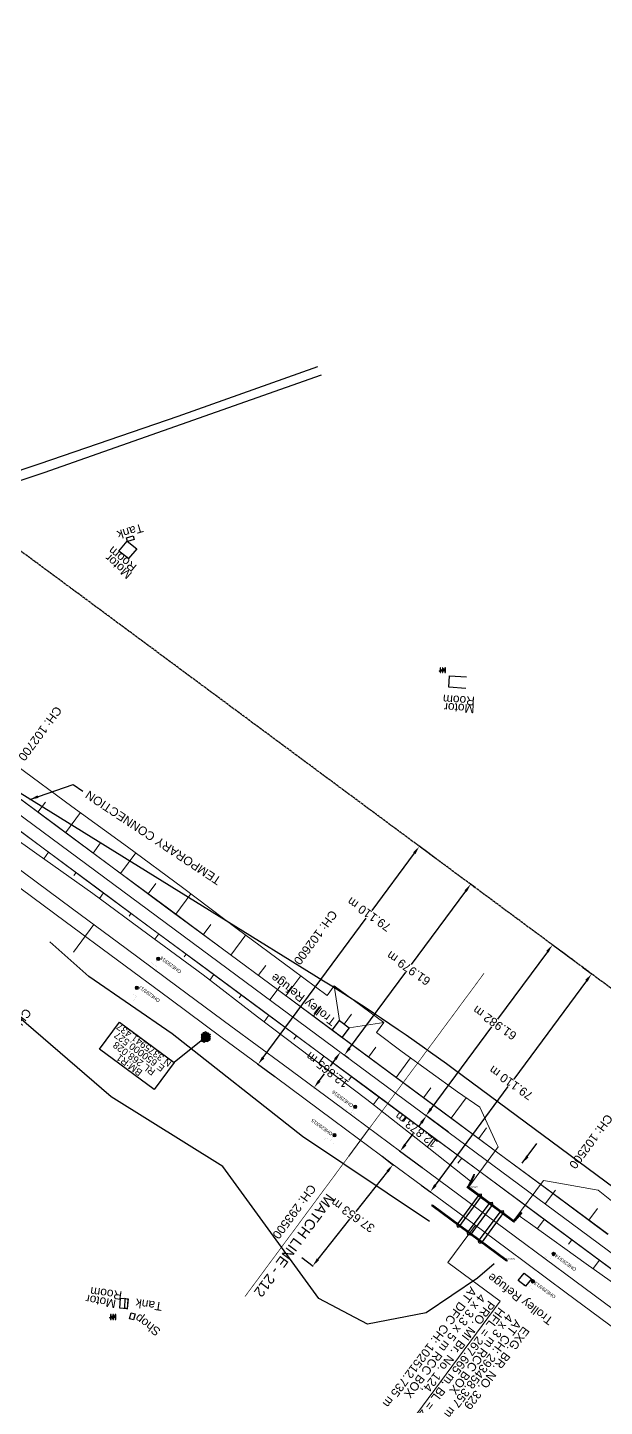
# Model space of a CAD drawing. Header units: metres. Extents: x 644418 to 1306172, y 3366650 to 6747308.
# Drawn here: x 649948.9 to 650117.2, y 3375834 to 3376236.2 of the extents above; entities that cross this region are included whole.
import ezdxf
from ezdxf.enums import TextEntityAlignment as Align

# ---------------------------------------------------------------- set-up
doc = ezdxf.new("R2010")
doc.units = ezdxf.units.M
doc.header["$MEASUREMENT"] = 0
doc.linetypes.add('CENTER', pattern=[2, 1.25, -0.25, 0.25, -0.25])
doc.linetypes.add('PHANTOM2', pattern=[1.25, 0.625, -0.125, 0.125, -0.125, 0.125, -0.125])
doc.layers.get('Defpoints').update_dxf_attribs({"lineweight": 0})
for name, color, linetype in [('Bench_Mark', 7, 'Continuous'), ('BRIDGE_PARAPET', 7, 'Continuous'), ('COMMERCIAL_BLD_PUC', 251, 'Continuous'), ('DFCC Boundary', 6, 'CENTER'), ('Dimension', 10, 'Continuous'), ('MATCH LINE', 7, 'Continuous'), ('PIER_OR_ABUTMENT', 7, 'Continuous'), ('PROPOSED DFCC FORMATION LINE', 187, 'Continuous'), ('SIGNAL_POST', 8, 'Continuous'), ('STYLEREMARK', 251, 'Continuous'), ('SUB_ROAD_EDGE', 34, 'Continuous'), ('TANK', 251, 'Continuous'), ('TOPO_TEXT', 251, 'Continuous'), ('TRANSFORMER', 251, 'Continuous'), ('Trolley Refuse', 10, 'Continuous'), ('TROLLEY_STAND', 7, 'Continuous'), ('WATER_LOGGED_AREA', 5, 'Continuous'), ('WING_WALL', 7, 'Continuous')]:
    doc.layers.add(name, color=color, linetype=linetype)
for name, color, linetype, lineweight in [('BOUNDARY DIMENTION', 10, 'Continuous', 0), ('BRIDGE DETAILS PLAN', 7, 'Continuous', 0), ('CANAL BOTTOM', 5, 'Continuous', 0), ('Existing Chainage', 7, 'Continuous', 0), ('Existing IR Track', 143, 'Continuous', 0), ('Existing Railway Boundary', 7, 'CENTER', 0), ('OHE MAST', 8, 'Continuous', 0), ('OHE MAST TEXT', 8, 'Continuous', 0), ('Proposed Chainage', 10, 'Continuous', 0), ('PROPOSED DFCC TOE LINE', 239, 'Continuous', 0), ('PROPOSED DFCC TOE SLOPES', 239, 'Continuous', 0), ('PROPOSED DFCC TRACK', 1, 'Continuous', 0), ('TEMPORARY CONNECTION', 6, 'Continuous', 0)]:
    doc.layers.add(name, color=color, linetype=linetype, lineweight=lineweight)
doc.styles.get("Standard").update_dxf_attribs({"font": 'arial.ttf'})
doc.styles.add('Style-Arial', font='arial.ttf')
doc.dimstyles.new('DIM', dxfattribs={"dimtxt": 2.5, "dimasz": 2.5, "dimexe": 0.18, "dimexo": 0.0625, "dimgap": 0.09, "dimtad": 0, "dimtih": 1, "dimtoh": 1, "dimdec": 3, "dimzin": 0, "dimdsep": 46, "dimtxsty": 'Standard', "dimcen": 0.09, "dimadec": 0, "dimazin": 0, "dimtfac": 1, "dimtdec": 3, "dimtofl": 0, "dimtmove": 0, "dimatfit": 3, "dimfxl": 1, "dimtolj": 1, "dimtzin": 0, "dimarcsym": 0})
doc.dimstyles.new('ISO-25', dxfattribs={"dimtxt": 2.5, "dimasz": 2.5, "dimexe": 1.25, "dimexo": 0.625, "dimtad": 1, "dimtxsty": 'Standard', "dimcen": 2.5, "dimadec": 0, "dimazin": 0, "dimtfac": 1, "dimtmove": 0, "dimatfit": 3, "dimfxl": 1, "dimarcsym": 0})

# ---------------------------------------------------------------- blocks, each defined once
blk = doc.blocks.new('SIG')
for color, points in [(1, [(-0.22, 0.42, 0.180295), (-0.01, 0.33, -0.00255), (0.01, 0.33, -0.00255), (0.02, 0.33, 0.180295), (0.23, 0.42, -0.002654), (0.25, 0.44, 0.184495), (0.33, 0.65, 1.000001), (-0.32, 0.65, 0.184495), (-0.24, 0.44, -0.002654)]), (2, [(0.23, -0.23, -0.002654), (0.25, -0.21, 0.184495), (0.33, 0.01, 1.000001), (-0.32, 0.01, 0.184495), (-0.24, -0.21, -0.002654), (-0.22, -0.23, 0.180295), (-0.01, -0.32, -0.00255), (0.01, -0.32, -0.00255), (0.02, -0.32, 0.180295)]), (3, [(0.23, -0.88, -0.002654), (0.25, -0.86, 0.184495), (0.33, -0.64, 1.000001), (-0.32, -0.64, 0.184495), (-0.24, -0.86, -0.002654), (-0.22, -0.88, 0.395599)])]:
    blk.add_hatch(color=color).paths.add_polyline_path(points)
for p, q in [((-0.31, 0.98), (-0.32, -0.9)), ((0.33, -0.9), (0.32, 0.98))]:
    blk.add_line(p, q)
for points in [[(-0.31, 0.98), (-0.81, 0.98, 0.198758), (-0.42, 0.41, 0.003814), (-0.31, 0.39, 0.003814)], [(-0.31, 0.33), (-0.81, 0.33, 0.198758), (-0.42, -0.23, 0.003727), (-0.32, -0.26, 0.003727)], [(0.32, 0.98), (0.82, 0.98, -0.198758), (0.44, 0.41, -0.003814), (0.32, 0.39, -0.003814)], [(0.32, 0.33), (0.82, 0.33, -0.198758), (0.44, -0.23, -0.003727), (0.33, -0.26, -0.003727)], [(-0.32, -0.32), (-0.81, -0.32, 0.198758), (-0.42, -0.88, 0.003639), (-0.32, -0.9)], [(0.33, -0.32), (0.82, -0.32, -0.198758), (0.44, -0.88, -0.003639), (0.33, -0.9)]]:
    blk.add_lwpolyline(points, format="xyb")
for centre, radius, start, end in [((0.01, 0.91), 0.324, 12.4049, 167.5951), ((0.01, 0.81), 0.357, 27.7578, 152.2422), ((0.01, -0.9), 0.324, 181.4572, 358.5428)]:
    blk.add_arc(centre, radius, start, end)
blk = doc.blocks.new('BM')
blk.add_hatch(color=256).paths.add_polyline_path([(-0.88, 0.88), (-0.88, -0.88), (0.88, -0.88), (0.88, 0.88)])
for p, q in [((0.88, 0.88), (-0.88, 0.88)), ((-0.88, 0.88), (-0.88, -0.88)), ((0.88, -0.88), (0.88, 0.88)), ((-0.88, -0.88), (0.88, -0.88))]:
    blk.add_line(p, q)
blk = doc.blocks.new('TRF')
blk.add_hatch(color=256).paths.add_polyline_path([(0.22, -0.04), (0.38, 0.42), (-0.98, -0.29), (0.02, 0.04), (-0.18, -0.39), (0.98, 0.09)])
for p, q in [((-0.69, 0.72), (-0.69, -0.72)), ((-0.52, 0.72), (-0.69, 0.72)), ((-0.52, -0.72), (-0.52, 0.72)), ((0, 0.72), (0, -0.72)), ((0.17, 0.72), (0, 0.72)), ((0.17, -0.72), (0.17, 0.72)), ((0.7, 0.72), (0.7, -0.72)), ((0.87, 0.72), (0.7, 0.72)), ((0.87, -0.72), (0.87, 0.72)), ((-0.69, -0.72), (-0.52, -0.72)), ((0, -0.72), (0.17, -0.72)), ((0.7, -0.72), (0.87, -0.72))]:
    blk.add_line(p, q)
blk.add_lwpolyline([(0.22, -0.04), (0.38, 0.42), (-0.98, -0.29), (0.02, 0.04), (-0.18, -0.39), (0.98, 0.09)], close=True)
blk = doc.blocks.new('OHE MAST')
h = blk.add_hatch(color=256)
edge = h.paths.add_edge_path()
edge.add_arc((0, 0), 0.514, 0, 360)
at = {"const_width": 0.01, "flags": 128}
for points in [[(1.5, 3.5), (1.5, 2), (-1.5, 2), (-1.5, 3.5)], [(0, 2), (0, 0)]]:
    blk.add_lwpolyline(points, dxfattribs=at)
blk.add_circle((0, 0), 0.514)
blk = doc.blocks.new('*D1731')
at = {"layer": 'Defpoints', "color": 0, "transparency": 16777216}
for p in [(650065.27, 3375918.74), (650071.73, 3375913.96), (650064.07, 3375903.62)]:
    blk.add_point(p, dxfattribs=at)
at = {"layer": 'Dimension', "color": 0, "lineweight": -2, "transparency": 16777216}
for p, q in [((650071.68, 3375914), (650065.13, 3375918.85)), ((650063.79, 3375916.73), (650063.1, 3375915.8)), ((650059.1, 3375910.4), (650061.47, 3375913.6)), ((650064.02, 3375903.65), (650057.47, 3375908.5))]:
    blk.add_line(p, q, dxfattribs=at)
at = {"layer": 'Dimension', "color": 0, "transparency": 16777216}
for points in [[(650063.45, 3375916.98), (650064.12, 3375916.48), (650065.27, 3375918.74)], [(650058.77, 3375910.65), (650059.44, 3375910.15), (650057.62, 3375908.39)]]:
    blk.add_solid(points, dxfattribs=at)
at = {"layer": 'Dimension', "color": 0, "lineweight": 0, "transparency": 16777216, "insert": (650062.29, 3375914.7), "char_height": 2.5, "attachment_point": 5, "rotation": 142}
blk.add_mtext('\\A1;12.873 m', dxfattribs=at)
blk = doc.blocks.new('*D1525')
at = {"layer": 'Defpoints', "color": 0, "transparency": 16777216}
for p in [(650040.18, 3375937.31), (650032.52, 3375926.97), (650032.52, 3375926.97)]:
    blk.add_point(p, dxfattribs=at)
at = {"layer": 'Dimension', "color": 0, "lineweight": -2, "transparency": 16777216}
for p, q in [((650038.69, 3375935.3), (650037.17, 3375933.24)), ((650040.23, 3375937.28), (650040.32, 3375937.21)), ((650034.01, 3375928.98), (650035.54, 3375931.04)), ((650032.57, 3375926.94), (650032.67, 3375926.87))]:
    blk.add_line(p, q, dxfattribs=at)
at = {"layer": 'Dimension', "color": 0, "transparency": 16777216}
for points in [[(650038.36, 3375935.55), (650039.03, 3375935.06), (650040.18, 3375937.31)], [(650033.68, 3375929.23), (650034.35, 3375928.74), (650032.52, 3375926.97)]]:
    blk.add_solid(points, dxfattribs=at)
at = {"layer": 'Dimension', "color": 0, "lineweight": 0, "transparency": 16777216, "insert": (650036.35, 3375932.14), "char_height": 2.5, "attachment_point": 5, "rotation": 142}
blk.add_mtext('\\A1;12.865 m', dxfattribs=at)
blk = doc.blocks.new('*D1569')
at = {"layer": 'Defpoints', "color": 0, "linetype": 'ByBlock', "ltscale": 0.5, "transparency": 16777216}
for p in [(650052.29, 3375907.04), (650028.91, 3375877.53), (650032.11, 3375874.99)]:
    blk.add_point(p, dxfattribs=at)
at = {"layer": 'Existing Railway Boundary', "color": 0, "linetype": 'ByBlock', "lineweight": -2, "ltscale": 0.5, "transparency": 16777216}
for p, q in [((650052.34, 3375907), (650055.63, 3375904.39)), ((650053.94, 3375902.55), (650044.65, 3375890.82)), ((650033.66, 3375876.95), (650042.95, 3375888.67)), ((650028.95, 3375877.49), (650032.25, 3375874.88))]:
    blk.add_line(p, q, dxfattribs=at)
at = {"layer": 'Existing Railway Boundary', "color": 0, "linetype": 'ByBlock', "ltscale": 0.5, "transparency": 16777216}
for points in [[(650053.61, 3375902.8), (650054.26, 3375902.29), (650055.49, 3375904.5)], [(650033.33, 3375877.21), (650033.99, 3375876.69), (650032.11, 3375874.99)]]:
    blk.add_solid(points, dxfattribs=at)
at = {"layer": 'Existing Railway Boundary', "color": 0, "linetype": 'ByBlock', "ltscale": 0.5, "transparency": 16777216, "insert": (650043.8, 3375889.75), "char_height": 2.5, "attachment_point": 5, "rotation": 145}
blk.add_mtext('\\A1;37.653 m', dxfattribs=at)
blk = doc.blocks.new('*D1628')
at = {"layer": 'BOUNDARY DIMENTION', "color": 0, "lineweight": -2, "transparency": 16777216}
for p, q in [((650108.59, 3375963.79), (650101.93, 3375968.73)), ((650100.59, 3375966.61), (650086.02, 3375946.97)), ((650066.65, 3375920.84), (650084.39, 3375944.77)), ((650071.68, 3375914), (650065.02, 3375918.94))]:
    blk.add_line(p, q, dxfattribs=at)
at = {"layer": 'BOUNDARY DIMENTION', "color": 0, "transparency": 16777216}
for points in [[(650100.25, 3375966.86), (650100.92, 3375966.37), (650102.08, 3375968.62)], [(650066.32, 3375921.09), (650066.99, 3375920.59), (650065.16, 3375918.83)]]:
    blk.add_solid(points, dxfattribs=at)
at = {"layer": 'Defpoints', "color": 0, "transparency": 16777216}
for p in [(650102.08, 3375968.62), (650108.64, 3375963.76), (650071.73, 3375913.96)]:
    blk.add_point(p, dxfattribs=at)
at = {"layer": 'BOUNDARY DIMENTION', "color": 0, "transparency": 16777216, "insert": (650085.21, 3375945.87), "char_height": 2.5, "attachment_point": 5, "rotation": 145}
blk.add_mtext('\\A1;61.982 m', dxfattribs=at)
blk = doc.blocks.new('*D1774')
at = {"layer": 'BOUNDARY DIMENTION', "color": 0, "lineweight": -2, "transparency": 16777216}
for p, q in [((650076.7, 3375984.28), (650060.88, 3375962.89)), ((650079.48, 3375985.33), (650078.04, 3375986.4)), ((650042.82, 3375938.47), (650059.26, 3375960.69)), ((650042.62, 3375935.5), (650041.19, 3375936.57))]:
    blk.add_line(p, q, dxfattribs=at)
at = {"layer": 'BOUNDARY DIMENTION', "color": 0, "transparency": 16777216}
for points in [[(650076.37, 3375984.53), (650077.04, 3375984.03), (650078.19, 3375986.29)], [(650042.48, 3375938.72), (650043.15, 3375938.22), (650041.33, 3375936.46)]]:
    blk.add_solid(points, dxfattribs=at)
at = {"layer": 'Defpoints', "color": 0, "transparency": 16777216}
for p in [(650078.19, 3375986.29), (650079.53, 3375985.3), (650042.67, 3375935.47)]:
    blk.add_point(p, dxfattribs=at)
at = {"layer": 'BOUNDARY DIMENTION', "color": 0, "transparency": 16777216, "insert": (650060.07, 3375961.79), "char_height": 2.5, "attachment_point": 5, "rotation": 145}
blk.add_mtext('\\A1;61.979 m', dxfattribs=at)
blk = doc.blocks.new('*D1895')
at = {"layer": 'Defpoints', "color": 0, "linetype": 'Continuous', "ltscale": 0.5, "transparency": 16777216}
for p in [(650110.81, 3375962.15), (650113.48, 3375960.17), (650063.74, 3375898.56)]:
    blk.add_point(p, dxfattribs=at)
at = {"layer": 'DFCC Boundary', "color": 0, "linetype": 'Continuous', "lineweight": -2, "ltscale": 0.5, "transparency": 16777216}
for p, q in [((650110.86, 3375962.11), (650113.63, 3375960.06)), ((650112, 3375958.16), (650090.77, 3375929.47)), ((650067.91, 3375898.59), (650089.14, 3375927.28)), ((650063.79, 3375898.53), (650066.57, 3375896.47))]:
    blk.add_line(p, q, dxfattribs=at)
at = {"layer": 'DFCC Boundary', "color": 0, "linetype": 'Continuous', "ltscale": 0.5, "transparency": 16777216}
for points in [[(650111.66, 3375958.41), (650112.33, 3375957.91), (650113.48, 3375960.17)], [(650067.57, 3375898.84), (650068.24, 3375898.34), (650066.42, 3375896.58)]]:
    blk.add_solid(points, dxfattribs=at)
at = {"layer": 'DFCC Boundary', "color": 0, "linetype": 'Continuous', "ltscale": 0.5, "transparency": 16777216, "insert": (650089.95, 3375928.38), "char_height": 2.5, "attachment_point": 5, "rotation": 145}
blk.add_mtext('\\A1;79.110 m', dxfattribs=at)
blk = doc.blocks.new('*D1896')
at = {"layer": 'Defpoints', "color": 0, "linetype": 'Continuous', "ltscale": 0.5, "transparency": 16777216}
for p in [(650063.23, 3375997.36), (650068.18, 3375993.69), (650021.12, 3375930.1)]:
    blk.add_point(p, dxfattribs=at)
at = {"layer": 'DFCC Boundary', "color": 0, "linetype": 'Continuous', "lineweight": -2, "ltscale": 0.5, "transparency": 16777216}
for p, q in [((650061.74, 3375995.35), (650049.36, 3375978.62)), ((650068.13, 3375993.73), (650063.08, 3375997.47)), ((650017.66, 3375935.78), (650047.74, 3375976.42)), ((650021.07, 3375930.14), (650016.03, 3375933.87))]:
    blk.add_line(p, q, dxfattribs=at)
at = {"layer": 'DFCC Boundary', "color": 0, "linetype": 'Continuous', "ltscale": 0.5, "transparency": 16777216}
for points in [[(650061.41, 3375995.6), (650062.08, 3375995.1), (650063.23, 3375997.36)], [(650017.32, 3375936.02), (650017.99, 3375935.53), (650016.17, 3375933.77)]]:
    blk.add_solid(points, dxfattribs=at)
at = {"layer": 'DFCC Boundary', "color": 0, "linetype": 'Continuous', "ltscale": 0.5, "transparency": 16777216, "insert": (650048.55, 3375977.52), "char_height": 2.5, "attachment_point": 5, "rotation": 145}
blk.add_mtext('\\A1;79.110 m', dxfattribs=at)

msp = doc.modelspace()

# ---------------------------------------------------------------- linework, layer by layer
at = {"layer": 'BRIDGE DETAILS PLAN', "color": 7, "linetype": 'Continuous', "lineweight": 0, "flags": 128}
msp.add_lwpolyline([(650079.5571, 3375886.8589), (650071.5162, 3375875.995), (650086.8009, 3375864.6821), (650053.6301, 3375819.8654)], dxfattribs=at)
at = {"layer": 'BRIDGE_PARAPET', "linetype": 'Continuous'}
for points in [[(650077.37, 3375898.209, 268.381), (650090.994, 3375888.096, 268.385), (650090.778, 3375887.774, 268.379), (650077.154, 3375897.887, 268.379)], [(650067.043, 3375892.835, 268.356), (650088.853, 3375876.643, 268.334), (650088.671, 3375876.353, 268.351), (650066.861, 3375892.545, 268.351)]]:
    msp.add_polyline3d(points, close=True, dxfattribs=at)
at = {"layer": 'COMMERCIAL_BLD_PUC', "linetype": 'Continuous'}
for points in [[(649978.367, 3376081.336, 266.507), (649975.543, 3376083.493, 266.548), (649977.945, 3376086.332, 267.21), (649980.7692, 3376084.1749, 267.21)], [(649978.002, 3375862.507, 265.833), (649975.767, 3375862.698, 265.725), (649975.98, 3375865.616, 265.75), (649978.2176, 3375865.4248, 265.75)], [(649978.077, 3375862.526, 265.417), (649978.238, 3375865.241, 265.641), (649977.299, 3375865.45, 265.838), (649977.1375, 3375862.7258, 265.838)]]:
    msp.add_polyline3d(points, close=True, dxfattribs=at)
msp.add_polyline3d([(650076.7643, 3376043.4224, 266.497), (650071.776, 3376043.764, 266.497), (650072.007, 3376047.137, 266.04), (650076.9953, 3376046.7954, 266.04)], dxfattribs=at)
at = {"layer": 'DFCC Boundary', "ltscale": 0.5, "flags": 128}
msp.add_lwpolyline([(655695.597, 3371812.1897), (655640.8822, 3371912.823), (655580.0449, 3371996.7158), (655509.7792, 3372062.0857), (655426.9534, 3372113.9756), (655342.6069, 3372167.9462), (655257.8854, 3372221.2222), (655173.2688, 3372275.363), (655087.3459, 3372327.2788), (655002.8598, 3372380.6107), (654914.5097, 3372429.9473), (654741.1355, 3372529.4419), (654650.033, 3372576.4159), (654568.6995, 3372626.155), (654571.9877, 3372630.6369), (654391.4686, 3372756.327), (654377.1337, 3372736.8494), (654004.4289, 3373016.6995), (654007.7887, 3373020.6424), (653690.5739, 3373253.6486), (653690.5425, 3373253.6059), (653433.8132, 3373453.1485), (653440.7668, 3373462.5592), (653208.8394, 3373636.5534), (653216.1698, 3373646.5105), (653142.1983, 3373700.8896), (653053.6963, 3373771.1122), (652994.4341, 3373810.5255), (652929.3691, 3373859.5713), (652860.9168, 3373902.1103), (652749.6028, 3373984.4705), (652631.2396, 3374070.7175), (652636.2281, 3374078.1704), (652537.912, 3374145.7283), (652392.904, 3374241.2711), (652388.7719, 3374235.6812), (652308.569, 3374304.8076), (652315.9256, 3374314.7669), (652103.9815, 3374448.7876), (652083.1937, 3374464.1943), (652072.7494, 3374471.9329), (652052.3219, 3374487.0684), (652038.1897, 3374497.5387), (652024.0173, 3374508.0388), (652009.8347, 3374518.5254), (651995.6683, 3374529), (651981.7515, 3374539.2836), (651967.8828, 3374549.5317), (651954.6903, 3374559.2866), (651941.4997, 3374569.04), (651923.9377, 3374582.0168), (651906.3215, 3374595.0337), (651892.0868, 3374605.5547), (651877.7985, 3374616.1153), (651861.6288, 3374628.0564), (651845.5071, 3374639.9619), (651829.5757, 3374651.7544), (651824.7911, 3374655.296), (651813.6747, 3374663.5244), (651797.4592, 3374675.4968), (651792.6217, 3374679.0685), (651809.3453, 3374701.6999), (651798.0335, 3374710.0518), (651782.3495, 3374721.6444), (651766.6655, 3374733.2369), (651750.5163, 3374745.1875), (651734.3118, 3374757.179), (651717.3274, 3374769.6994), (651700.4625, 3374782.1317), (651684.6001, 3374793.8578), (651668.5938, 3374805.6902), (651652.6806, 3374817.4203), (651636.8173, 3374829.1137), (651620.9269, 3374840.8662), (651604.9647, 3374852.6718), (651588.7459, 3374864.6312), (651572.5882, 3374876.5455), (651556.6943, 3374888.2868), (651540.8409, 3374899.9983), (651524.5553, 3374912.0488), (651508.2568, 3374924.109), (651492.7938, 3374935.5157), (651477.3997, 3374946.8715), (651461.3291, 3374958.7436), (651445.2311, 3374970.6359), (651429.3555, 3374982.3615), (651413.4375, 3374994.1184), (651396.6322, 3375006.522), (651379.7761, 3375018.963), (651363.6644, 3375030.8565), (651352.7728, 3375038.8965), (651331.6522, 3375054.4784), (651315.7738, 3375066.1947), (651299.7306, 3375078.0412), (651283.6239, 3375089.9346), (651273.9044, 3375097.1057), (651264.2377, 3375104.2378), (651243.4187, 3375119.6324), (651222.5077, 3375135.095), (651201.5462, 3375150.5784), (651180.4926, 3375166.1298), (651161.7365, 3375179.9701), (651143.0969, 3375193.7244), (651126.6442, 3375205.9373), (651110.0563, 3375218.2505), (651088.7204, 3375233.9244), (651067.5473, 3375249.4788), (651049.4448, 3375262.8672), (651031.0656, 3375276.4601), (651013.3004, 3375289.5618), (650995.6557, 3375302.5748), (650975.556, 3375317.4171), (650955.4878, 3375332.2363), (650948.8014, 3375337.1771), (650951.4372, 3375340.7501), (650937.0874, 3375351.3535), (650916.0918, 3375366.8677), (650897.9224, 3375380.2929), (650879.805, 3375393.6796), (650866.8386, 3375403.2309), (650853.9116, 3375412.7532), (650835.5886, 3375426.289), (650817.2946, 3375439.8035), (650797.968, 3375454.1206), (650778.7222, 3375468.3781), (650760.7655, 3375481.6337), (650742.8011, 3375494.8949), (650723.0807, 3375509.4255), (650703.3693, 3375523.9495), (650688.6613, 3375534.8372), (650673.8463, 3375545.804), (650653.7938, 3375560.6295), (650633.6894, 3375575.4932), (650612.6421, 3375591.0542), (650592.0153, 3375606.3042), (650570.0328, 3375622.5591), (650548.5001, 3375638.4814), (650530.5234, 3375651.793), (650512.3606, 3375665.2423), (650494.7465, 3375678.2665), (650476.9008, 3375691.462), (650459.2976, 3375704.4721), (650441.3132, 3375717.7633), (650427.1261, 3375728.1319), (650413.8099, 3375737.864), (650402.677, 3375746.2697), (650389.8486, 3375755.6668), (650377.7322, 3375764.5425), (650360.7275, 3375777.1141), (650343.7744, 3375789.6482), (650325.0342, 3375803.5254), (650306.3109, 3375817.39), (650287.6225, 3375831.2124), (650268.717, 3375845.1957), (650250.337, 3375858.8009), (650231.8256, 3375872.5033), (650215.4559, 3375884.6355), (650199.261, 3375896.6381), (650189.9351, 3375903.5429), (650184.6476, 3375907.4517), (650170.3331, 3375918.0338), (650153.2211, 3375930.7288), (650135.9365, 3375943.5518), (650119.2313, 3375955.9159), (650102.3769, 3375968.3905), (650085.2738, 3375981.0461), (650068.2078, 3375993.6742), (650052.7787, 3376005.1011), (650037.4384, 3376016.4621), (650022.1728, 3376027.766), (650006.9632, 3376039.0283), (649974.7512, 3376062.8762), (649961.4537, 3376072.7117), (649948.2091, 3376082.508), (649944.476, 3376085.2722), (649918.728, 3376050.5341), (649909.4316, 3376057.4177), (649896.4092, 3376067.0604), (649893.7832, 3376069.0128), (649891.1645, 3376070.9437), (649888.4639, 3376072.9569), (649875.744, 3376082.3694), (649867.5551, 3376088.4016), (649853.4118, 3376098.8745), (649839.2513, 3376109.3603), (649829.0749, 3376116.9005), (649827.2194, 3376118.2675), (649818.0867, 3376125.0366), (649808.8566, 3376131.8779), (649793.2502, 3376143.4201), (649777.6288, 3376154.9733), (649763.6321, 3376165.3144), (649749.5741, 3376175.7007), (649733.9228, 3376187.2754), (649718.3343, 3376198.8036), (649705.3241, 3376208.4391), (649692.3703, 3376218.0327), (649678.0208, 3376228.6769), (649663.5747, 3376239.3366), (649646.4625, 3376252.0623), (649634.6272, 3376260.744), (649624.9192, 3376267.9946), (649615.0208, 3376275.3876), (649599.9831, 3376286.4834), (649588.9857, 3376294.598), (649590.032, 3376296.0132), (649586.1685, 3376298.8639), (649569.3593, 3376311.3207), (649552.641, 3376323.7102), (649537.2353, 3376335.0739), (649521.9792, 3376346.327), (649506.2408, 3376358.0035), (649490.3575, 3376369.7875), (649475.7578, 3376380.5673), (649461.1933, 3376391.3211), (649445.4753, 3376402.9572), (649429.8494, 3376414.5253), (649414.4906, 3376425.9209), (649378.3483, 3376452.6365), (649368.4603, 3376459.9984), (649352.6509, 3376471.6682), (649336.6992, 3376483.4434), (649322.3941, 3376494.1037), (649307.6557, 3376505.0862), (649290.8736, 3376517.4208), (649273.972, 3376529.8435), (649258.1992, 3376541.4854), (649242.2966, 3376553.2232), (649226.5432, 3376564.8634), (649210.8826, 3376576.435), (649195.2207, 3376588.0769), (649179.5326, 3376599.7383), (649164.9134, 3376610.5118), (649150.5177, 3376621.1205), (649135.415, 3376632.3287), (649120.2337, 3376643.5954), (649107.8929, 3376652.6743), (649095.5927, 3376661.7234), (649079.5687, 3376673.5769), (649063.4846, 3376685.4748), (649046.5651, 3376697.9756), (649029.6506, 3376710.4727), (649013.3465, 3376722.5351), (648996.9805, 3376734.6431), (648980.3936, 3376746.8979), (648963.6626, 3376759.259), (648946.7453, 3376771.7643), (648929.6945, 3376784.3682), (648913.5118, 3376796.3614), (648897.2206, 3376808.435), (648876.2496, 3376823.9678), (648855.1325, 3376839.6089), (648839.3985, 3376851.2044), (648823.6596, 3376862.8037), (648806.187, 3376875.7235), (648788.7814, 3376888.5937), (648772.4766, 3376900.6763), (648756.1277, 3376912.7915), (648748.6058, 3376918.3049), (648733.321, 3376929.6306), (648718.1841, 3376940.8501), (648694.1574, 3376958.9078), (648686.9154, 3376964.1595), (648685.9321, 3376964.8321), (648667.95, 3376978.2197), (648649.3198, 3376992.1471), (648633.5557, 3377003.8368), (648617.684, 3377015.6038), (648613.3865, 3377018.7718), (648613.1308, 3377018.4261), (648605.39, 3377024.1325), (648593.439, 3377032.9404), (648576.5994, 3377045.3816), (648559.8787, 3377057.7351), (648542.9247, 3377070.3132), (648525.9483, 3377082.908), (648511.3109, 3377093.7409), (648496.5572, 3377104.6599), (648477.562, 3377118.7172), (648458.5464, 3377132.7896), (648451.3349, 3377138.2101), (648435.5918, 3377149.862), (648422.1096, 3377159.9046), (648408.3664, 3377170.0637), (648394.6863, 3377180.1761), (648381.6588, 3377189.818), (648368.6059, 3377199.4787), (648354.1188, 3377210.196), (648339.6473, 3377220.9017), (648325.8166, 3377231.1386), (648311.9735, 3377241.3853), (648297.2469, 3377252.2824), (648283.6168, 3377262.3688), (648282.6002, 3377260.9951), (648281.5015, 3377261.8082), (648268.446, 3377271.4578), (648255.3849, 3377281.1115), (648243.3023, 3377290.0413), (648231.5826, 3377298.7116), (648230.1246, 3377299.843), (648216.137, 3377310.1827), (648202.3989, 3377320.3379), (648187.9045, 3377331.0225), (648173.4524, 3377341.7035), (648159.964, 3377351.7009), (648146.3755, 3377361.7726), (648132.3698, 3377372.1252), (648118.3132, 3377382.5155), (648104.5683, 3377392.6752), (648090.8453, 3377402.8186), (648079.0331, 3377411.5788), (648067.1746, 3377420.3734), (648052.1864, 3377431.461), (648037.1291, 3377442.5999), (648023.4384, 3377452.7367), (648009.6421, 3377462.9518), (647998.5681, 3377471.1475), (647977.6651, 3377486.6371), (647970.8013, 3377491.7424), (647954.3046, 3377504.0127), (647940.5645, 3377514.1537), (647927.1436, 3377524.0583), (647912.5029, 3377534.9198), (647897.7662, 3377545.8524), (647883.3488, 3377556.5286), (647868.9785, 3377567.1699), (647855.3948, 3377577.2425), (647841.7032, 3377587.3948), (647828.8284, 3377596.8277), (647815.9828, 3377606.2395), (647798.869, 3377618.9232), (647787.996, 3377626.9816), (647769.1212, 3377640.9619), (647756.6675, 3377650.183), (647742.624, 3377660.5991), (647728.5049, 3377671.0713), (647713.635, 3377682.0926), (647698.699, 3377693.1628), (647681.9918, 3377705.517), (647665.4025, 3377717.7839), (647652.0515, 3377727.6811), (647638.8028, 3377737.5025), (647625.2604, 3377747.546), (647611.724, 3377757.585), (647601.846, 3377764.9047), (647586.5632, 3377776.2354), (647574.9107, 3377784.8659), (647552.1318, 3377801.7377), (647544.5766, 3377807.3492), (647531.2096, 3377817.2774), (647518.7824, 3377826.4783), (647506.3678, 3377835.6698), (647493.0662, 3377845.5438), (647479.7149, 3377855.4547), (647466.3541, 3377865.3556), (647452.9886, 3377875.26), (647440.1702, 3377884.755), (647427.3392, 3377894.2595), (647421.9004, 3377898.2902), (647422.4016, 3377898.9655), (647413.1507, 3377905.8213), (647398.5546, 3377916.6386), (647385.2867, 3377926.4568), (647372.1159, 3377936.2032), (647357.4127, 3377947.1112), (647351.2811, 3377951.6601), (647330.0092, 3377967.4105), (647317.4471, 3377976.6964), (647304.414, 3377986.3606), (647291.335, 3377996.0589), (647278.7541, 3378005.3917), (647266.0777, 3378014.7954), (647252.9457, 3378024.4462), (647239.9839, 3378033.9719), (647225.7512, 3378044.5255), (647211.5179, 3378055.0796), (647196.511, 3378066.208), (647181.4966, 3378077.3419), (647167.7872, 3378087.5064), (647154.0498, 3378097.6917), (647140.7668, 3378107.5414), (647127.4862, 3378117.3893), (647113.2521, 3378127.9375), (647099.0375, 3378138.4713), (647085.0268, 3378148.8592), (647070.9977, 3378159.2608), (647056.5444, 3378169.9697), (647042.0873, 3378180.6814), (647027.5624, 3378191.4464), (647013.0728, 3378202.1851), (646999.864, 3378211.9684), (646986.6741, 3378221.7376), (646973.6148, 3378231.4185), (646960.4875, 3378241.1499), (646945.7953, 3378252.0414), (646931.0256, 3378262.9902), (646930.6274, 3378263.2852), (646951.9475, 3378292.0562)], dxfattribs=at)
at = {"layer": 'Existing Chainage', "color": 0, "linetype": 'Continuous', "lineweight": 13, "flags": 128}
for points in [[(649962.265, 3375966.5272), (649968.2197, 3375974.561)], [(650042.6467, 3375907.0332), (650048.5983, 3375915.0693)]]:
    msp.add_lwpolyline(points, dxfattribs=at)
at = {"layer": 'Existing IR Track', "flags": 128}
for points in [[(649927.7076, 3375999.2736), (649959.8911, 3375975.4468), (649975.0952, 3375964.1885), (649990.3608, 3375952.8847), (650005.6958, 3375941.5275), (650021.125, 3375930.1007), (650038.2173, 3375917.453), (650055.3204, 3375904.7973), (650072.1678, 3375892.3281), (650088.8372, 3375879.9904), (650106.0861, 3375867.1939), (650123.2518, 3375854.459)], [(649930.0526, 3376002.7622), (649962.0191, 3375979.1567), (649977.617, 3375967.5957), (649992.8425, 3375956.3105), (650008.2257, 3375944.9434), (650023.5469, 3375933.6222), (650040.7535, 3375920.8791), (650057.7862, 3375908.2647), (650074.7015, 3375895.7501), (650091.2876, 3375883.4791), (650108.6375, 3375870.6391), (650125.5178, 3375858.1465)]]:
    msp.add_lwpolyline(points, dxfattribs=at)
at = {"layer": 'MATCH LINE', "linetype": 'PHANTOM2', "ltscale": 15, "const_width": 0.2}
msp.add_lwpolyline([(650082.1125, 3375960.3579), (650012.3237, 3375866.0437)], dxfattribs=at)
at = {"layer": 'PIER_OR_ABUTMENT', "linetype": 'Continuous'}
for points in [[(650081.388, 3375895.302, 265.788), (650081.335, 3375895.884, 265.914), (650080.663, 3375895.836, 265.641), (650074.134, 3375886.949, 265.711), (650074.275, 3375886.38, 265.928), (650074.819, 3375886.442, 265.738)], [(650083.872, 3375893.458, 265.83), (650084.495, 3375893.568, 265.894), (650084.598, 3375892.932, 265.85), (650078.068, 3375884.013, 265.69), (650077.405, 3375884.027, 265.87), (650077.285, 3375884.603, 265.7)], [(650087.075, 3375891.088, 265.818), (650087.694, 3375891.201, 265.887), (650087.79, 3375890.578, 265.838), (650081.226, 3375881.665, 265.739), (650080.63, 3375881.634, 265.883), (650080.48, 3375882.232, 265.742)]]:
    msp.add_polyline3d(points, close=True, dxfattribs=at)
at = {"layer": 'Proposed Chainage', "lineweight": 0, "flags": 128}
for points in [[(650022.5571, 3375956.5764), (650019.5825, 3375952.5574)], [(650102.9361, 3375897.085), (650099.9615, 3375893.0661)]]:
    msp.add_lwpolyline(points, dxfattribs=at)
at = {"layer": 'PROPOSED DFCC FORMATION LINE', "lineweight": 0, "flags": 128}
for points in [[(650118.2682, 3375884.182), (650102.1924, 3375896.0803), (650086.1166, 3375907.9786), (650070.0408, 3375919.8768), (650053.965, 3375931.7751), (650037.8892, 3375943.6734), (650021.8134, 3375955.5716), (650005.7376, 3375967.4699), (649989.6618, 3375979.3681), (649973.586, 3375991.2664), (649957.5102, 3376003.1647), (649941.4344, 3376015.0629)], [(649941.4642, 3376015.1031), (649957.54, 3376003.2049), (649973.6158, 3375991.3066), (649989.6916, 3375979.4083), (650005.7674, 3375967.5101), (650021.8432, 3375955.6118), (650037.919, 3375943.7135), (650053.9948, 3375931.8153), (650070.0706, 3375919.917), (650086.1464, 3375908.0188), (650102.2222, 3375896.1205), (650118.298, 3375884.2222)], [(650129.8525, 3375866.2152), (650113.7767, 3375878.1134), (650097.7009, 3375890.0117), (650081.6251, 3375901.91), (650065.5493, 3375913.8082), (650049.4735, 3375925.7065), (650033.3977, 3375937.6047), (650017.3219, 3375949.503), (650001.2461, 3375961.4013), (649985.1702, 3375973.2995), (649969.0944, 3375985.1978), (649953.0186, 3375997.096), (649936.9428, 3376008.9943)], [(650129.8822, 3375866.2554), (650113.8064, 3375878.1536), (650097.7306, 3375890.0519), (650081.6548, 3375901.9501), (650065.579, 3375913.8484), (650049.5032, 3375925.7467), (650033.4274, 3375937.6449), (650017.3516, 3375949.5432), (650001.2758, 3375961.4415), (649985.2, 3375973.3397), (649969.1242, 3375985.238), (649953.0484, 3375997.1362), (649936.9726, 3376009.0345)]]:
    msp.add_lwpolyline(points, dxfattribs=at)
at = {"layer": 'PROPOSED DFCC TOE LINE', "lineweight": 0, "flags": 128}
for points in [[(649945.7315, 3376020.8687), (649961.8409, 3376009.0158), (649978.0282, 3375997.2682), (649994.1039, 3375985.3698), (650010.0913, 3375973.3521), (650026.1438, 3375961.4224), (650036.3015, 3375953.8833), (650038.3682, 3375956.6756), (650052.8139, 3375945.9838), (650050.681, 3375943.1021), (650058.1659, 3375937.4508), (650074.3782, 3375925.7371), (650080.9001, 3375921.2482), (650085.7098, 3375910.7359)], [(650078.1688, 3375899.7276), (650063.6372, 3375911.2249), (650047.853, 3375923.517), (650031.9103, 3375935.5952), (650015.9583, 3375947.6607), (650000.0926, 3375959.8429), (649984.0251, 3375971.7523), (649967.9014, 3375983.5858), (649951.5975, 3375995.1759), (649935.2912, 3376006.7628)], [(650100.5726, 3375899.7165), (650115.3546, 3375897.0545), (650123.1895, 3375890.8312)], [(650128.2671, 3375864.0732), (650111.9304, 3375875.6189), (650095.6536, 3375887.2456), (650092.3619, 3375889.5774)]]:
    msp.add_lwpolyline(points, dxfattribs=at)
at = {"layer": 'PROPOSED DFCC TOE SLOPES', "linetype": 'Continuous', "lineweight": 0, "flags": 128}
for points in [[(649951.9263, 3376007.2976), (649954.0858, 3376010.2152)], [(649959.9642, 3376001.3484), (649964.3118, 3376007.2226)], [(649955.0116, 3375995.6832), (649953.5885, 3375993.7605)], [(649968.0021, 3375995.3993), (649970.2038, 3375998.374)], [(649976.04, 3375989.4502), (649980.4821, 3375995.4519)], [(649963.0495, 3375989.7341), (649962.395, 3375988.8498)], [(649971.0874, 3375983.785), (649969.8704, 3375982.1407)], [(649984.0779, 3375983.501), (649986.2989, 3375986.5019)], [(649992.1158, 3375977.5519), (649996.5443, 3375983.5354)], [(649979.1253, 3375977.8358), (649978.5288, 3375977.0299)], [(649987.1632, 3375971.8867), (649985.9873, 3375970.298)], [(650000.1537, 3375971.6028), (650002.3458, 3375974.5646)], [(650008.1916, 3375965.6536), (650012.5417, 3375971.5311)], [(649995.2011, 3375965.9376), (649994.6111, 3375965.1404)], [(650016.2295, 3375959.7045), (650018.3987, 3375962.6354)], [(650003.239, 3375959.9884), (650002.0301, 3375958.3552)], [(650024.2674, 3375953.7554), (650028.5953, 3375959.6029)], [(650039.8796, 3375946.5546), (650038.3682, 3375956.6756)], [(650011.2769, 3375954.0393), (650010.6199, 3375953.1517)], [(650032.3053, 3375947.8062), (650034.4653, 3375950.7246)], [(650019.3148, 3375948.0902), (650017.9064, 3375946.1873)], [(650041.2863, 3375945.5135), (650043.4064, 3375948.378)], [(650042.6929, 3375944.4724), (650052.8139, 3375945.9838)], [(650027.3527, 3375942.141), (650026.6175, 3375941.1478)], [(650048.3811, 3375935.908), (650050.5012, 3375938.7725)], [(650035.3906, 3375936.1919), (650033.8572, 3375934.1202)], [(650056.419, 3375929.9589), (650060.6406, 3375935.6628)], [(650043.4285, 3375930.2428), (650042.6285, 3375929.1619)], [(650064.4569, 3375924.0097), (650066.6018, 3375926.9078)], [(650051.4664, 3375924.2936), (650049.7806, 3375922.0159)], [(650072.4948, 3375918.0606), (650076.8946, 3375924.0052)], [(650059.5043, 3375918.3445), (650058.5885, 3375917.1072)], [(650080.5327, 3375912.1115), (650082.8347, 3375915.2218)], [(650067.5422, 3375912.3954), (650065.5536, 3375909.7086)], [(650075.5801, 3375906.4463), (650074.49, 3375904.9735)], [(650112.6843, 3375888.3149), (650115.2154, 3375891.7348)], [(650099.6938, 3375888.5989), (650097.6413, 3375885.8258)], [(650107.7317, 3375882.6497), (650106.7557, 3375881.3311)], [(650115.7696, 3375876.7006), (650113.9254, 3375874.2089)]]:
    msp.add_lwpolyline(points, dxfattribs=at)
at = {"layer": 'PROPOSED DFCC TRACK', "color": 12, "flags": 128}
msp.add_lwpolyline([(652051.8841, 3374457.8117), (651483.1316, 3374869.9633), (651480.0951, 3374872.1638), (651477.0587, 3374874.3645), (651474.0227, 3374876.5656), (651470.9871, 3374878.7673), (651467.952, 3374880.9698), (651464.9177, 3374883.1733), (651461.8843, 3374885.3781), (651458.8519, 3374887.5843, -0.00144677), (651426.1699, 3374911.5196), (651423.1515, 3374913.7448), (651420.1341, 3374915.9715), (651417.1177, 3374918.1993), (651414.1019, 3374920.4282), (651411.0868, 3374922.6578), (651408.0721, 3374924.8881), (651405.0578, 3374927.1188), (651402.0435, 3374929.3497), (646816.8315, 3378323.0253)], format="xyb", dxfattribs=at)
at = {"layer": 'PROPOSED DFCC TRACK', "linetype": 'Continuous', "flags": 128}
for points, elevation in [([(650077.62, 3375898.09), (650086.25, 3375909.7426), (650085.7098, 3375910.7359)], 268.133), ([(650090.835, 3375888.291), (650099.465, 3375899.9436), (650100.5726, 3375899.7165)], 268.103)]:
    msp.add_lwpolyline(points, dxfattribs=dict(at, elevation=elevation))
at = {"layer": 'STYLEREMARK'}
msp.add_line((650000.527, 3375941.437), (649991.6659, 3375934.3077), dxfattribs=at)
at = {"layer": 'STYLEREMARK', "linetype": 'Continuous'}
msp.add_lwpolyline([(649969.9211, 3375938.2122), (649975.7521, 3375946.0887), (649991.6659, 3375934.3077), (649985.8349, 3375926.4312)], close=True, dxfattribs=at)
at = {"layer": 'SUB_ROAD_EDGE', "linetype": 'Continuous'}
for points in [[(649753.0072, 3375906.3585, 269.113), (649760.728, 3375915.953, 268.881), (649771.093, 3375933.834, 266.851), (649781.214, 3375951.336, 265.938), (649794.608, 3375974.43, 266.089), (649817.339, 3376009.184, 266.22), (649832.237, 3376028.849, 266.781), (649845.782, 3376045.198, 268.152), (649851.518, 3376052.42, 268.489), (649854.272, 3376056.492, 268.605), (649857.079, 3376059.647, 268.537), (649866.338, 3376068.44, 268.24), (649874.342, 3376075.316, 267.326), (649881.174, 3376081.325, 266.766), (649891.05, 3376087.365, 266.423), (649909.684, 3376094.671, 266.474), (649909.688, 3376094.669, 266.47), (649952.57, 3376109.051, 266.425), (649992.798, 3376122.839, 266.216), (650033.558, 3376137.291, 266.168)], [(649819.338, 3376007.612, 266.187), (649834.652, 3376026.733, 266.711), (649837.507, 3376030.185, 267.075), (649840.012, 3376032.49, 267.322), (649848.518, 3376043.173, 268.19), (649854.284, 3376050.365, 268.468), (649857.243, 3376053.856, 268.57), (649860.017, 3376057.516, 268.491), (649868.208, 3376066.362, 268.172), (649876.16, 3376073.11, 267.402), (649883.104, 3376079.242, 266.757), (649892.458, 3376085.042, 266.385), (649910.609, 3376092.141, 266.536), (649953.706, 3376106.354, 266.439), (649993.798, 3376120.488, 266.285), (650034.692, 3376134.837, 266.189)]]:
    msp.add_polyline3d(points, dxfattribs=at)
at = {"layer": 'TANK', "linetype": 'Continuous'}
for points in [[(649977.736, 3376087.335, 267.189), (649979.698, 3376087.92, 267.206), (649979.969, 3376086.873, 267.21), (649978.0069, 3376086.288, 267.21)], [(649980.285, 3375861.029, 266.287), (649979.76, 3375859.263, 266.299), (649978.64, 3375859.555, 266.256), (649979.165, 3375861.321, 266.256)]]:
    msp.add_polyline3d(points, close=True, dxfattribs=at)
at = {"layer": 'TEMPORARY CONNECTION', "lineweight": 30, "flags": 128}
msp.add_lwpolyline([(649875.1433, 3376059.4619, 0.02078817), (649913.3305, 3376033.5833), (650035.246, 3375958.1608, -0.02078817), (650073.4332, 3375932.2822), (651423.4635, 3374933.0776, 0.00251821), (651480.3487, 3374891.4167), (651686.0505, 3374742.3529, -0.02078817), (651722.2466, 3374713.7556), (651830.9367, 3374620.2908, 0.02078817), (651867.1327, 3374591.6935)], format="xyb", dxfattribs=at)
at = {"layer": 'Trolley Refuse'}
msp.add_lwpolyline([(650040.6107, 3375941.6591), (650037.7974, 3375943.7413), (650039.8796, 3375946.5546), (650042.6929, 3375944.4724)], close=True, dxfattribs=at)
at = {"layer": 'TROLLEY_STAND', "linetype": 'Continuous'}
msp.add_polyline3d([(650094.154, 3375869.132, 268.477), (650092.066, 3375870.723, 268.508), (650093.854, 3375872.859, 268.478), (650095.9421, 3375871.2679, 268.478)], close=True, dxfattribs=at)
at = {"layer": 'WATER_LOGGED_AREA', "linetype": 'Continuous'}
for points in [[(650066.2246, 3375887.9211, 267.386), (650029.1184, 3375912.6935, 267.5097), (649991.09, 3375942.679, 267.54), (649966.776, 3375959.416, 267.665), (649955.3618, 3375969.5333, 267.563)], [(650085.1012, 3375875.5771, 267.668), (650080.163, 3375871.423, 266.348), (650065.2103, 3375861.3107, 265.9496), (650048.054, 3375857.974, 265.425), (650033.8663, 3375865.5133, 265.29), (650005.9029, 3375903.9961, 265.263), (649973.2933, 3375924.3583, 265.304), (649945.6675, 3375948.0911, 265.5638)]]:
    msp.add_polyline3d(points, dxfattribs=at)
at = {"layer": 'WING_WALL', "linetype": 'Continuous'}
for points in [[(650079.157, 3375901.129, 266.225), (650077.62, 3375898.09, 268.133), (650077.424, 3375898.255, 268.119), (650079.1858, 3375901.7385, 268.119)], [(650093.074, 3375890.38, 267.371), (650091.051, 3375888.1, 268.098), (650090.835, 3375888.291, 268.103), (650092.9147, 3375890.635, 268.103)]]:
    msp.add_polyline3d(points, close=True, dxfattribs=at)

# ---------------------------------------------------------------- block references
at = {"layer": 'Bench_Mark'}
msp.add_blockref('BM', (650000.527, 3375941.437, 268.251), dxfattribs=at)
at = {"layer": 'OHE MAST', "color": 2, "rotation": 143.3908318566117}
for p in [(649987.014, 3375964.544), (649980.771, 3375956.091), (650044.493, 3375921.406), (650038.457, 3375913.139), (650102.4, 3375878.479), (650096.376, 3375870.483)]:
    msp.add_blockref('OHE MAST', p, dxfattribs=at)
at = {"layer": 'SIGNAL_POST', "linetype": 'Continuous'}
for p in [(650000.393, 3375941.472, 268.255), (650000.837, 3375941.993, 268.256), (650001.401, 3375941.644, 268.247)]:
    msp.add_blockref('SIG', p, dxfattribs=at)
at = {"layer": 'TRANSFORMER', "linetype": 'Continuous'}
for p in [(650069.946, 3376048.743, 266.181), (649973.767, 3375860.131, 265.61)]:
    msp.add_blockref('TRF', p, dxfattribs=at)

# ---------------------------------------------------------------- texts
at = {"layer": 'BRIDGE DETAILS PLAN', "color": 10}
for s, p in [('AT DFC CH: 102512.735 m', (650078.1694, 3375869.1334)), ('4 x 3.3 x 5 m RCC BOX', (650080.7645, 3375867.1178)), ('PRO. MI Br. No. 124,', (650083.4664, 3375865.1085))]:
    msp.add_text(s, height=2.5, rotation=233, dxfattribs=at).set_placement(p)
at = {"layer": 'BRIDGE DETAILS PLAN'}
for s, p in [('HFL = 267.665 m, BL = 262.956 m ', (650086.4767, 3375863.1109)), ('AT CH: 293458.357 m', (650091.2149, 3375859.5621)), ('4 x 3 m RCC BOX ', (650088.8458, 3375861.291)), ('EXG. BR. NO. 329', (650093.584, 3375857.5603))]:
    msp.add_text(s, height=2.5, rotation=233, dxfattribs=at).set_placement(p)
at = {"layer": 'BRIDGE_PARAPET'}
for p in [(650077.544, 3375897.826, 268.515), (650088.428, 3375876.774, 268.486)]:
    msp.add_text('BRG329', height=0.5, dxfattribs=at).set_placement(p)
at = {"layer": 'Existing Chainage', "color": 0, "linetype": 'Continuous', "lineweight": 0, "char_height": 2.5, "attachment_point": 6, "line_spacing_factor": 0.6, "style": 'Style-Arial'}
for s, insert, rotation in [('CH: 293600', (649938.1116, 3375934.6401), 233.45408), ('CH: 293500', (650021.1848, 3375883.3169), 233.476263)]:
    msp.add_mtext(s, dxfattribs=dict(at, insert=insert, rotation=rotation))
at = {"layer": 'MATCH LINE', "linetype": 'Continuous'}
msp.add_text('MATCH LINE - 212', height=3, rotation=233.418026, dxfattribs=at).set_placement((650036.2835, 3375896.3507, 265.2845))
at = {"layer": 'OHE MAST TEXT'}
for s, p in [('OHE293/18', (649990.6359, 3375962.7903)), ('OHE293/17', (649984.3929, 3375954.3373)), ('OHE293/16', (650040.8152, 3375923.7213)), ('OHE293/15', (650034.7792, 3375915.4543)), ('OHE293/14', (650105.8914, 3375875.9462)), ('OHE293/13', (650099.8674, 3375867.9502))]:
    msp.add_text(s, height=1, rotation=144, dxfattribs=at).set_placement(p, align=Align.MIDDLE_CENTER)
at = {"layer": 'Proposed Chainage', "lineweight": 0, "char_height": 2.5, "attachment_point": 6, "rotation": 233.493563, "line_spacing_factor": 0.6, "style": 'Style-Arial'}
for s, insert in [('CH: 102700', (649947.0014, 3376022.7632)), ('CH: 102600', (650027.3804, 3375963.2719)), ('CH: 102500', (650107.7594, 3375903.7806))]:
    msp.add_mtext(s, dxfattribs=dict(at, insert=insert))
at = {"layer": 'STYLEREMARK'}
for s, p in [('E 650000.527', (649981.5027, 3375937.4628, -301.3329)), ('N 3375941.437', (649982.8783, 3375939.4024, -301.3329)), ('RL 268.028', (649979.9694, 3375935.4601, -301.3329)), ('BM:R1', (649978.5622, 3375933.5519, -301.3329))]:
    msp.add_text(s, height=2, rotation=143.487227, dxfattribs=at).set_placement(p, align=Align.MIDDLE_CENTER)
at = {"layer": 'TEMPORARY CONNECTION', "style": 'Style-Arial'}
msp.add_text('TEMPORARY CONNECTION', height=2.5, rotation=146.40432, dxfattribs=at).set_placement((649966.8558, 3376013.7819), align=Align.RIGHT)
at = {"layer": 'TOPO_TEXT'}
for s, rotation, p in [('Tank', 196.602746, (649982.1933, 3376091.5281)), ('Room', 140.636596, (649980.9559, 3376079.1725)), ('Motor', 138.728122, (649979.556, 3376076.9846)), ('Room', 176.082214, (650079.4672, 3376040.9493)), ('Motor', 176.082214, (650079.3723, 3376038.6602)), ('Trolley Refuge', 143.45976, (650102.5214, 3375859.5629)), ('Motor', 169.872919, (649974.8501, 3375865.1069)), ('Room', 171.781393, (649976.5968, 3375867.5479)), ('Tank', 171.781393, (649988.312, 3375864.3375)), ('Shop', 143.509757, (649987.9487, 3375856.3451))]:
    msp.add_text(s, height=2.5, rotation=rotation, dxfattribs=at).set_placement(p)
at = {"layer": 'Trolley Refuse', "style": 'Style-Arial'}
msp.add_text('Trolley Refuge', height=2.5, rotation=142.920281, dxfattribs=at).set_placement((650039.1856, 3375946.7939))

# ---------------------------------------------------------------- dimensions: what is measured, and where the dimension line sits
at = {"layer": 'BOUNDARY DIMENTION'}
for base, p1, p2, angle, picture, middle in [((650078.1868, 3375986.2897), (650042.6747, 3375935.4661), (650079.5292, 3375985.2968), 53.513659, '*D1774', (650060.0694, 3375961.7932)), ((650102.0752, 3375968.6217), (650071.7255, 3375913.9645), (650108.6384, 3375963.7561), 53.448705, '*D1628', (650085.2069, 3375945.8681))]:
    dim = msp.add_linear_dim(base=base, p1=p1, p2=p2, angle=angle, dimstyle='DIM', override={"dimpost": ' m'}, dxfattribs=at)
    dim.commit()
    dim.dimension.update_dxf_attribs({"geometry": picture, "text_midpoint": middle, "dimtype": 129, "text_rotation": 145})
at = {"layer": 'DFCC Boundary', "linetype": 'Continuous', "ltscale": 0.5}
dim = msp.add_linear_dim(base=(650063.2282, 3375997.3589), p1=(650021.125, 3375930.1007), p2=(650068.1814, 3375993.6938), angle=53.50003, dimstyle='DIM', override={"dimpost": ' m', "dimtmove": 2}, dxfattribs=at)
dim.commit()
dim.dimension.update_dxf_attribs({"geometry": '*D1896', "text_midpoint": (650048.5488, 3375977.5208), "dimtype": 129, "text_rotation": 145})
dim = msp.add_aligned_dim(p1=(650063.7441, 3375898.5627), p2=(650110.8076, 3375962.1506), distance=-3.3296, dimstyle='DIM', override={"dimpost": ' m', "dimtmove": 2}, dxfattribs=at)
dim.commit()
dim.dimension.update_dxf_attribs({"geometry": '*D1895', "text_midpoint": (650089.9521, 3375928.3758), "text_rotation": 145})
at = {"layer": 'Dimension', "color": 10, "lineweight": 0}
dim = msp.add_aligned_dim(p1=(650040.1799, 3375937.3126), p2=(650032.5234, 3375926.9743), distance=0, dimstyle='DIM', override={"dimpost": ' m'}, dxfattribs=at)
dim.commit()
dim.dimension.update_dxf_attribs({"geometry": '*D1525', "text_midpoint": (650036.3516, 3375932.1434), "text_rotation": 142})
dim = msp.add_linear_dim(base=(650065.2742, 3375918.7394), p1=(650064.0678, 3375903.6173), p2=(650071.726, 3375913.9642), angle=53.493563, dimstyle='DIM', override={"dimpost": ' m'}, dxfattribs=at)
dim.commit()
dim.dimension.update_dxf_attribs({"geometry": '*D1731', "text_midpoint": (650062.287, 3375914.7034), "dimtype": 129, "text_rotation": 142})
at = {"layer": 'Existing Railway Boundary', "linetype": 'ByBlock', "ltscale": 0.5}
dim = msp.add_aligned_dim(p1=(650052.2879, 3375907.0413), p2=(650028.9054, 3375877.5281), distance=4.0845, dimstyle='DIM', override={"dimpost": ' m', "dimtmove": 2}, dxfattribs=at)
dim.commit()
dim.dimension.update_dxf_attribs({"geometry": '*D1569', "text_midpoint": (650043.7981, 3375889.7483), "text_rotation": 145})

# ---------------------------------------------------------------- leaders
at = {"layer": 'CANAL BOTTOM'}
msp.add_leader([(650093.2673, 3375904.9379), (650097.5193, 3375910.6827)], dimstyle='ISO-25', override={"dimtxt": 3, "dimasz": 2.5, "dimgap": 0.625, "dimtad": 0, "dimdec": 3, "dimzin": 2, "dimtdec": 3}, dxfattribs=at)
at = {"layer": 'TEMPORARY CONNECTION'}
msp.add_leader([(649949.5835, 3376011.0315, 268.8225), (649962.2379, 3376015.4454, 268.8225), (649965.038, 3376013.4404, 268.8225)], dimstyle='ISO-25', override={"dimtxt": 3, "dimasz": 2.5, "dimgap": 0.625, "dimtad": 0, "dimdec": 3, "dimzin": 2, "dimtdec": 3}, dxfattribs=at)

doc.saveas('drawing.dxf')
